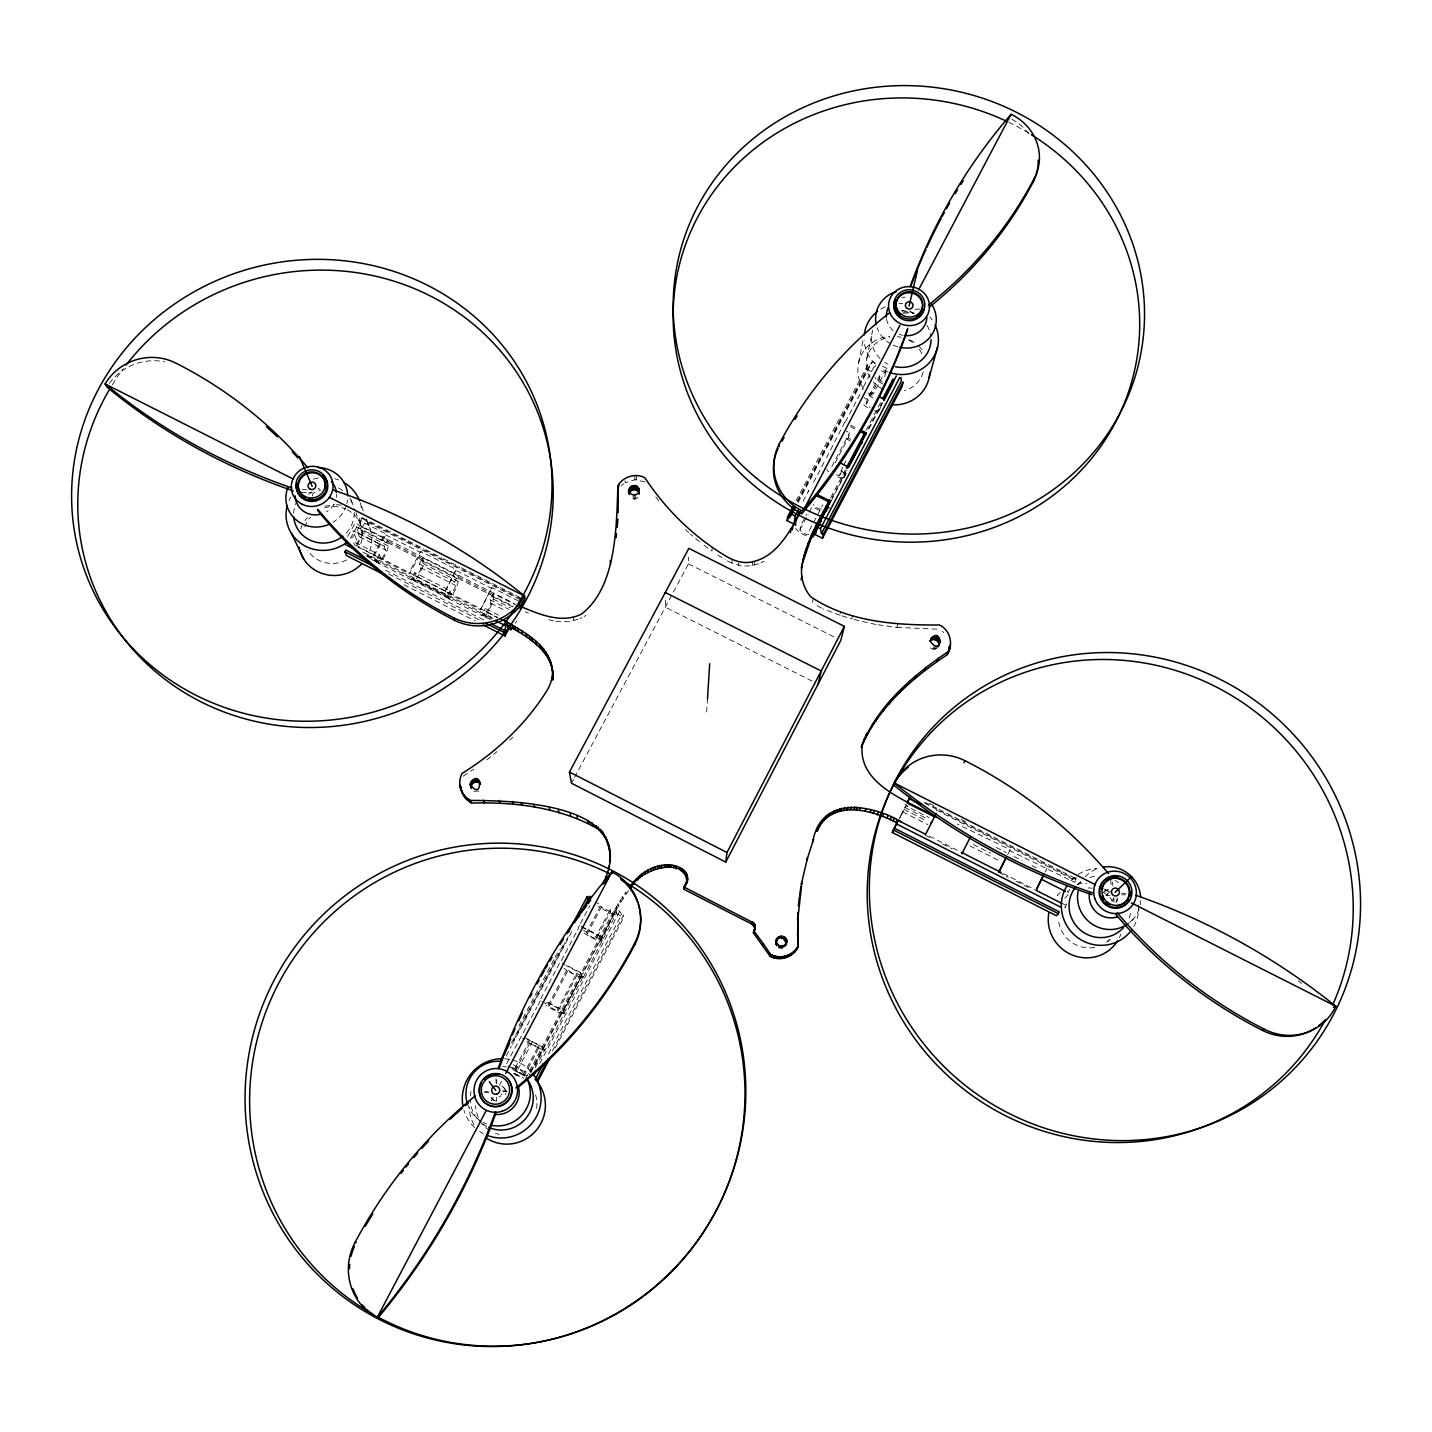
<?xml version="1.0" encoding="UTF-8"?>
<svg xmlns="http://www.w3.org/2000/svg" width="1432" height="1432" viewBox="0 0 1432 1432"><rect width="100%" height="100%" fill="white"/><g stroke="black" fill="none" stroke-linecap="round" stroke-linejoin="round"><path stroke-width="0.75" stroke-dasharray="5 3.75" d="M517.919 606.022L493.288 593.564L489.923 599.74C493.27 602.765 485.967 617.604 485.197 608.385L500.359 616.064M574.59 777.361L688.452 563.85L688.613 557.209M712.205 547.221L711.99 551.069L702.289 544.035M706.674 712.08L707.498 698.905M758.369 563.796L750.207 565.873L741.525 566.105L731.806 563.062L732.11 559.268M738.59 565.497L738.948 561.702M752.265 565.515L752.695 561.72M754.217 565.085L754.646 561.29M808.74 534.172L808.489 534.494A4.905 1.253 27.7 0 1 804.086 533.348A4.905 1.253 27.7 0 1 800.04 530.288L800.56 525.92L806.753 514.142M808.579 491.767L808.812 490.388L802.564 502.256M826.55 457.685L844.701 422.315L844.415 423.8M858.538 362.958L863.138 339.76M812.445 602.496L813.161 598.898M836.288 474.798A4.887 1.343 27.7 0 0 839.564 475.352L842.625 467.154M835.196 462.733L848.693 437.082L849.57 432.822L846.419 431.247M866.843 358.286L872.643 330.166M862.189 390.077L862.512 388.537M843.77 477.84A9.845 2.721 27.7 0 0 844.218 477.286L846.76 470.752M797.427 500.967L866.897 369.313L867.882 364.623L869.636 365.5L872.41 361.634L875.811 363.316L874.952 367.236M866.27 403.699L867.219 399.277L880.394 374.253L879.373 378.764L866.342 404.272A4.851 1.468 27.7 0 0 870.298 407.44M884.743 376.58L886.569 368.615L873.305 393.854L867.899 391.187M879.391 410.286L882.094 403.448M852.684 615.384L851.772 618.91L840.154 615.277L841.014 611.75M878.013 624.8L896.933 627.395L898.079 623.904M930.549 647.926L932.876 649.09L934.219 645.725M932.876 649.09L934.183 649.197L935.526 645.832M934.183 649.197L935.472 648.982L936.814 645.599M901.265 814.915L905.543 806.198M900.692 816.061L905.776 805.804L929.082 817.6M1068.129 892.53L1069.722 889.308M924.481 803.101L1075.271 879.355L1076.148 877.565L1074.072 879.803L935.937 809.921M1062.508 871.855L1076.47 878.908L1074.752 882.38L1009.578 850.501L1007.591 854.492M1066.804 903.914L1064.835 907.906L1066.876 905.794L1062.884 903.771M1045.217 872.034L1047.043 868.365M1008.164 853.687L1010.169 849.713L957.417 824.116M899.708 818.066L900.907 815.721M899.547 818.316L900.102 817.225M548.51 1053.934L621.721 914.35L619.644 911.307L616.118 909.499L582.645 974.154L565.944 965.508M552.412 1050.945L623.529 915.281L621.721 914.35M555.258 1048.027L623.761 917.357L623.529 915.281M524.398 1075.342L523.664 1074.107L538.217 1046.434L538.862 1047.794L524.398 1075.342L516.845 1071.637L514.518 1069.346L529.07 1041.673L522.537 1038.272M577.186 974.888L558.068 1011.243L549.763 1007.179L548.402 1004.96L567.627 968.444C567.752 971.523 577.812 977.143 576.72 973.151L583.379 977.107L581.428 976.087L562.257 1012.585C559.894 1014.966 550.174 1007.322 545.914 1005.389M583.379 977.107L616.583 913.007L610.086 909.66L610.372 911.701L596.195 938.712L591.81 937.065L587.389 934.362L586.744 932.125L601.01 905.006L596.159 902.5M831.831 466.528L849.57 432.822M515.287 1070.599L529.786 1043.069L529.07 1041.673M549.011 1006.535L568.128 970.198M587.156 934.058L601.351 907.065L601.01 905.006M799.915 529.768L808.149 514.124M809.17 512.173L813.287 504.35M532.471 1041.655L517.793 1069.561L520.12 1073.427M558.068 1011.243L557.513 1009.685L576.72 973.151M596.195 938.712L595.819 936.797L610.086 909.66M809.42 530.341L812.517 524.452M813.555 522.483L822.845 504.816M843.609 465.293L846.563 459.672M839.832 474.994L842.947 469.07M525.437 1078.905L612.305 913.509L625.82 891.975L626.035 894.159L612.592 915.585L530.288 1072.317M830.703 497.692L845.256 469.965M866.056 430.37L880.608 402.661M831.974 497.817L846.455 470.233M868.186 428.848L881.647 403.233M530.968 1071.691L543.677 1047.49L525.007 1037.77M527.119 1039.238L543.892 1047.956L582.502 973.545L562.042 962.984M530.556 1072.962L542.997 1049.262L544.966 1050.3L564.226 1013.605L557.513 1009.685M584.005 933.055A10.203 1.038 27.8 0 0 594.262 938.891A10.203 1.038 27.8 0 0 600.706 941.075L614.704 912.685L623.761 917.357M831.258 500.663L846.187 472.22M868.956 428.848L882.756 402.589M535.156 1065.945L542.997 1049.262M562.633 1013.623L581.428 976.087M600.706 941.075L614.704 912.685M844.218 477.286L846.294 473.33M535.407 1067.628L544.751 1049.835L538.217 1046.434M564.047 1013.068L583.236 976.517M539.81 1063.439L619.644 911.307M518.849 1026.01L554.041 959.333M555.079 957.364L559.214 949.523M795.995 500.842L867.882 364.623M511.51 1042.89L564.655 942.184M513.444 1040.688L568.271 936.743M797.767 501.719L869.636 365.5M506.14 1055.957L511.349 1046.112M512.388 1044.143L571.672 931.767M798.018 502.632L872.41 361.634M506.57 1063.725L536.91 1007.161M540.777 998.82L560.18 962.018M580.515 923.461L589.787 905.883M863.532 386.586L875.811 363.316M537.931 1005.21L541.01 999.375M561.38 960.711L576.595 931.856M577.615 929.923L579.495 925.412M813.573 482.298L825.548 459.582M845.399 421.921L861.205 391.938M491.212 1101.047L493.288 1097.109M499.517 1085.277L501.612 1081.321M571.457 783.232L573.534 779.312M518.563 600.993L491.82 587.46L480.561 609.817L444.976 591.792L456.235 569.453L420.722 551.481L409.051 572.549L409.48 573.802L421.133 552.77L420.722 551.481M480.561 609.817L491.82 587.46M414.618 572.621L416.085 576.47A4.923 0.931 -63.1 0 0 418.663 573.283A4.923 0.931 -63.1 0 0 420.614 568.271L419.379 564.029L422.78 557.871L457.989 575.7L458.025 581.249A9.952 1.772 -63.1 0 1 454.034 592.239A9.952 1.772 -63.1 0 1 448.592 598.397L447.858 595.998L412.667 578.152L411.646 580.014L414.618 572.621L449.863 590.467L446.838 597.86L482.119 615.742L485.197 608.385M482.119 615.742L483.139 613.88L492.608 618.678M489.726 619.412L483.765 616.225A9.97 1.629 -63.1 0 0 489.046 609.996A9.97 1.629 -63.1 0 0 493.163 599.041L493.288 593.564M415.853 576.255L451.152 594.226L455.215 587.657L454.606 581.857L457.989 575.7M446.838 597.86L447.858 595.998M444.976 591.792L456.235 569.453M448.95 598.719L413.508 580.604A9.934 1.897 -63.1 0 0 419.075 574.536A9.934 1.897 -63.1 0 0 422.977 563.51L422.78 557.871M405.99 539.774L360.613 516.827L358.77 520.138L385.28 533.563L373.573 554.578L374.074 555.849L409.48 573.802M374.074 555.849L385.763 534.87L385.28 533.563M411.646 580.014L376.526 562.203L376.025 560.932L379.462 554.793L353.131 541.457L354.671 545.234M358.412 547.131L381.109 558.731A4.923 1.002 -63.1 0 0 383.74 555.58A4.923 1.002 -63.1 0 0 385.655 550.568L384.224 546.218L387.642 540.097L361.347 526.779L355.977 512.781M376.526 562.203L377.547 560.36L364.408 553.683M377.547 560.36L378.513 562.865A9.934 2.023 -63.1 0 0 384.206 556.869A9.934 2.023 -63.1 0 0 388.018 545.807L387.642 540.097M347.69 536.409L355.172 523.038L514.41 603.624M350.357 538.414L356.729 527.012L355.172 523.038M356.335 544.267A4.923 1.056 -63.1 0 0 359.486 537.322L357.911 532.901L361.347 526.779M388.018 545.807L361.849 532.543L360.828 529.947L365.59 521.409L521.767 600.42M1067.055 892.154L1067.807 890.901M626.035 894.159L628.594 890.793M1060.289 892.243L1057.317 895.483A37.858 36.767 40.4 0 1 1060.02 892.763M1064.764 898.258L1069.328 893.407M1077.634 884.904L1080.641 881.718M1106.882 894.66L1110.981 890.668M621.166 485.949L623.726 483.694M509.667 740.129L512.763 737.229M1106.954 941.808L1109.961 939.213M1129.776 922.118L1133.142 919.219M937.62 647.622L935.472 648.982M486.773 759.962L496.993 751.639M637.956 497.584L634.501 499.142L630.939 497.888M610.372 911.701L601.351 907.065M463.216 776.144L473.831 769.145M584.095 616.476L585.921 615.42M760.911 562.776L763.954 561.272M478.95 791.055L473.885 791.287M579.817 618.588L581.75 617.729M538.754 1047.848L529.786 1043.069M543.426 1050.193L526.707 1041.852M1075.271 879.355L1076.47 878.908M577.955 619.322L567.645 621.703L555.455 621.255M644.937 481.868L634.931 479.756L625.14 482.745L624.925 478.574M484.875 1092.598L488.921 1092.419M503.097 1091.739L507.143 1091.542M1121.453 893.478L1125.427 893.3M1105.969 895.644L1109.943 895.447M1121.829 894.893L1125.785 894.714M484.213 1091.793L488.276 1091.596M502.489 1090.916L506.57 1090.719M302.259 489.744L306.716 489.547M301.311 492.715L312.409 492.232M914.762 309.276L923.497 308.918M903.055 313.178L913.938 312.713M896.933 627.395L939.571 629.274M875.919 624.495L853.562 619.376M553.629 620.862L546.702 619.179M840.154 615.277L823.06 608.904M525.311 611.876L528.551 613.165M731.806 563.062L727.134 560.825M882.452 366.18L888.359 369.08M881.414 370.87L885.316 372.785M866.897 369.313L875.668 373.627M868.061 392.977L875.901 396.843M864.069 397.72L867.219 399.277M850.608 425.232L856.497 428.15M850.304 426.7L856.193 429.618M524.846 1076.094L512.244 1069.328M840.656 470.913L846.992 474.046M688.452 563.85L836.861 638.35M812.159 681.113L665.361 607.15L665.325 598.791M1103.535 888.807L1107.509 890.829M929.35 803.316L935.311 806.323M961.105 819.373L967.048 822.38M407.959 540.777L423.747 548.76M425.716 549.763L441.486 557.746M443.455 558.731L459.242 566.714M461.211 567.716L520.389 597.645M924.893 802.242L936.85 808.292M938.855 809.313L1060.503 870.835M522.071 599.543L363.119 519.136L360.613 516.827M385.763 534.87L421.133 552.77M456.575 570.706L492.125 588.695M996.207 847.458L1006.159 852.488M1014.107 856.515L1022.072 860.543M1032.007 865.572L1037.985 868.597M388.108 541.385L423.192 559.142M458.347 576.935L493.593 594.781M356.729 527.012L513.211 606.219M360.828 529.947L387.088 543.229M422.171 560.986L457.327 578.797M492.572 596.625L517.167 609.083M422.977 563.51L458.025 581.249M493.163 599.041L510.132 607.633M904.988 807.541L928.204 819.301M357.911 532.901L384.224 546.218M419.379 564.029L454.606 581.857M489.923 599.74L508.879 609.334M903.932 809.384L927.292 821.198M973.348 844.522L990.622 853.275M379.426 544.053L352.899 530.628L357.588 542.334M359.432 536.714L385.602 549.977M420.596 567.698L455.645 585.455M490.782 603.248L505.872 610.891M902.769 811.89L927.936 824.653M969.929 845.918L1000.503 861.402M355.512 545.27L497.459 617.353M929.493 836.181L959.368 851.306M1003.17 873.502L1035.014 889.648M486.092 611.84L497.602 617.783M925.197 835.178L932.912 839.098M942.578 843.985L952.226 848.89M998.659 872.428L1008.361 877.333M1016.111 881.271L1029.697 888.144M363.012 552.161L491.892 617.478M366.896 555.455L491.355 618.552M366.628 556.171L376.025 560.932M411.217 578.779L446.462 596.643M481.814 614.561L491.301 619.376M371.443 559.429L378.925 563.223M385.638 570.222L485.162 620.7M388.663 573.963L482.226 621.416M403.913 584.721L475.227 620.897M581.338 926.361L601.762 936.886M581.499 927.041L601.87 937.548M583.504 930.442L586.744 932.125M595.819 936.797L602.317 940.144M600.473 939.786L602.442 940.806M548.241 1002.686L563.134 1010.419M546.577 1002.275L563.331 1010.956M541.887 1001.577L548.402 1004.96M562.257 1012.585L564.226 1013.605M507.966 1065.927L514.518 1069.346M523.664 1074.107L526.94 1075.826M514.392 1073.141L523.593 1077.956M513.354 1073.463L520.675 1077.294M821.449 608.099L815.757 604.787M904.935 804.337L907.96 805.983M717.754 555.043L725.254 559.661M699.478 541.761L690.331 534.029M685.427 529.715L688.702 532.597M381.109 558.731L379.462 554.793M451.152 594.226L449.863 590.467M942.381 631.333L943.652 632.55M479.165 1120.701L485.287 1127.145M655.802 496.976L661.029 503.903M351.144 500.287L355.243 510.848M363.316 510.991L360.238 502.829A37.984 36.355 -16.1 0 1 361.455 508.396M366.413 519.154L370.262 529.357M412.667 578.152L413.508 580.604M483.139 613.88L483.765 616.225M848.693 437.082L848.782 437.637A4.869 1.414 27.7 0 0 850.626 439.517M612.305 913.509L612.592 915.585M573.283 617.102L573.767 620.611M614.847 908.89L615.116 911.003M616.118 909.499L616.583 913.007M879.373 378.764L879.463 379.355A4.851 1.504 27.7 0 0 882.273 381.932M616.315 906.295L616.583 908.407M617.998 903.467L618.266 905.597M619.949 900.46L620.199 902.608M622.687 896.342L622.92 898.508M1112.574 881.987L1112.879 885.943M1113.81 897.81L1114.114 901.784M1110.695 879.588L1111.16 885.513M633.034 494.935L633.212 499.034M634.34 495.042L634.501 499.142M634.77 475.567L634.931 479.756M635.629 494.828L635.79 498.909M636.506 475.567L636.667 479.756M496.618 1079.835L496.743 1083.899M495.991 1078.976L496.134 1083.039M496.6 1097.342L496.743 1101.423M109.441 383.454A51.928 48.992 -18.6 0 1 164.805 361.884M112.34 384.778A238.5 227.903 -15.9 0 1 123.349 368.633M336.52 494.094A20.728 19.815 -15.9 0 1 336.287 497.548M333.978 504.153A20.728 19.815 -15.9 0 1 326.568 511.761M310.046 493.825A7.751 7.411 -15.9 0 1 311.245 492.232M318.656 489.977A7.751 7.411 -15.9 0 1 320.535 490.639M308.703 494.219A7.769 7.429 -15.9 0 1 309.437 492.393M318.065 488.563A7.769 7.429 -15.9 0 1 319.945 489.225M312.337 495.991A3.884 3.705 -15.9 0 1 315.13 492.286M347.099 509.72A29.589 28.372 -16.4 0 1 358.841 548.044M346.598 559.912A29.589 28.372 -16.4 0 1 307.701 550.282M304.819 527.012A29.589 28.372 -16.4 0 1 310.386 517.167M324.706 507.841A29.589 28.372 -16.4 0 1 345.398 508.915M347.546 499.804A31.021 29.642 -15.9 0 1 346.848 503.652M346.311 505.532A31.021 29.642 -15.9 0 1 332.868 522.358M361.849 532.543A9.917 2.13 -63.1 0 1 356.837 545.735M516.576 621.023A9.97 1.539 -63.1 0 1 515.377 623.314M366.395 521.015A36.749 35.245 -16.4 0 1 367.29 556.332M300.666 528.873A36.749 35.245 -16.4 0 1 302.17 525.419M305.052 520.586A36.749 35.245 -16.4 0 1 307.415 517.596M324.885 506.409A36.749 35.245 -16.4 0 1 334.318 504.798M336.216 504.762A36.749 35.245 -16.4 0 1 343.805 505.585M354.205 512.513A30.394 29.088 -16.1 0 1 345.828 533.545M293.65 513.229A30.394 29.088 -16.1 0 1 296.496 502.113M338.471 487.972A30.394 29.088 -16.1 0 1 344.844 492.322M349.784 498.139A30.394 29.088 -16.1 0 1 352.988 505.031M361.437 517.919A37.984 36.355 -16.1 0 1 351.305 538.486M289.031 500.502A37.984 36.355 -16.1 0 1 290.768 497.047M313.357 479.147A37.984 36.355 -16.1 0 1 323.113 477.483M334.802 478.753A37.984 36.355 -16.1 0 1 338.543 479.953M503.617 1087.497A8.127 8.019 -55.5 0 1 505.979 1095.212M494.344 1100.689A8.127 8.019 -55.5 0 1 490.424 1095.963M501.612 1085.886A8.144 8.019 -55.4 0 1 505.675 1094.818M495.991 1101.011A8.144 8.019 -55.4 0 1 490.102 1095.552M501.755 1093.941A4.081 4.01 -55.4 0 1 501.379 1094.943M500.77 1095.82A4.081 4.01 -55.4 0 1 498.998 1096.948M535.568 1094.889A30.985 30.537 -57.3 0 1 536.159 1110.838M499.32 1134.484A30.985 30.537 -57.3 0 1 495.472 1133.374M490.084 1130.779A30.985 30.537 -57.3 0 1 482.548 1124.227M478.324 1117.443A30.985 30.537 -57.3 0 1 475.603 1105.737M515.09 1074.68A30.985 30.537 -57.3 0 1 520.657 1076.9M513.247 1064.764A32.524 32.059 -55.5 0 1 525.419 1076.005M486.791 1124.031A32.524 32.059 -55.5 0 1 482.942 1122.33M481.116 1121.292A32.524 32.059 -55.5 0 1 467.297 1103.356M581.714 977.268A10.221 0.895 27.8 0 1 574.178 974.369A10.221 0.895 27.8 0 1 564.011 968.372M614.901 914.081A10.167 1.128 27.8 0 1 608.403 911.969A10.167 1.128 27.8 0 1 598.182 906.116M474.01 1124.764A38.485 37.912 -57.6 0 1 469.302 1107.545M512.012 1067.753A38.485 37.912 -57.6 0 1 531.809 1076.148M486.844 1126.483A31.844 31.379 -56.3 0 1 483.336 1124.335M477.321 1118.75A31.844 31.379 -56.3 0 1 470.197 1099.74M470.322 1095.605A31.844 31.379 -56.3 0 1 471.003 1091.506M502.686 1066.607A31.844 31.379 -56.3 0 1 506.803 1066.947M512.763 1068.469A31.844 31.379 -56.3 0 1 523.199 1074.823M512.567 1060.11A39.81 39.237 -56.3 0 1 531.415 1071.906M483.121 1133.553A39.81 39.237 -56.3 0 1 479.595 1131.459M474.744 1127.628A39.81 39.237 -56.3 0 1 463.968 1110.319M504.494 1058.785A39.81 39.237 -56.3 0 1 510.598 1059.608M1298.215 980.884A685.677 658.523 78.9 0 1 1301.813 983.426M1104.645 891.438A8.001 7.751 39.2 0 1 1108.511 890.203M1116.996 897.685A8.001 7.751 39.2 0 1 1116.244 901.659M1103.875 892.011A8.019 7.769 39.2 0 1 1109.281 889.451M1117.676 898.992A8.019 7.769 39.2 0 1 1115.904 902.608M1113.774 898.15A4.01 3.884 39.2 0 1 1111.196 901.05M1106.309 895.501A4.01 3.884 39.2 0 1 1107.652 893.998M1109.979 939.446A30.484 29.607 40.3 0 1 1107.026 942.005M1094.621 947.411A30.484 29.607 40.3 0 1 1058.391 919.237M1088.123 887.93A30.484 29.607 40.3 0 1 1092.061 888.252M1103.195 892.208A30.484 29.607 40.3 0 1 1113.273 901.677M1139.174 908.711A31.987 31.021 39.2 0 1 1127.002 924.535M1085.152 876.921A31.987 31.021 39.2 0 1 1098.63 868.186M1140.678 900.692A31.987 31.021 39.2 0 1 1140.194 904.755M1077.043 884.153A37.858 36.767 40.4 0 1 1086.727 883.437M1105.218 889.469A37.858 36.767 40.4 0 1 1108.457 891.778M1120.88 934.058A37.858 36.767 40.4 0 1 1119.377 937.62M1077.902 884.636A31.325 30.394 39.7 0 1 1080.927 882.04M1089.752 877.494A31.325 30.394 39.7 0 1 1095.641 876.241M1115.152 880.447A31.325 30.394 39.7 0 1 1118.553 882.756M1130.439 913.33A31.325 30.394 39.7 0 1 1127.933 920.901M1070.688 880.895A39.165 38.002 39.7 0 1 1075.002 876.778M1078.207 874.451A39.165 38.002 39.7 0 1 1097.055 868.436M1138.565 904.97A39.165 38.002 39.7 0 1 1131.889 929.583M1011.887 119.286A50.389 47.184 11.3 0 1 1029.554 134.787M1008.808 122.311A233.685 221.745 10.4 0 1 1029.501 133.57M902.572 335.285A20.317 19.278 10.4 0 1 899.171 334.265M893.156 330.649A20.317 19.278 10.4 0 1 886.336 317.242M901.838 297.57A20.317 19.278 10.4 0 1 905.328 297.122M903.538 312.212A7.59 7.214 10.4 0 1 910.967 313.787M902.142 311.317A7.607 7.214 10.4 0 1 903.932 310.511M909.732 310.995A7.607 7.214 10.4 0 1 912.685 313.519M923.21 371.998A29.016 27.638 10.6 0 1 904.469 390.721M882.309 388.877A29.016 27.638 10.6 0 1 873.359 382.093M870.065 377.618A29.016 27.638 10.6 0 1 889.702 337.057M897.238 336.753A29.016 27.638 10.6 0 1 900.979 337.29M908.121 339.76A29.016 27.638 10.6 0 1 914.386 343.877M919.362 349.408A29.016 27.638 10.6 0 1 922.691 355.942M898.007 346.902A30.394 28.837 10.4 0 1 892.422 344.79M890.686 343.859A30.394 28.837 10.4 0 1 877.172 327.803M819.48 510.347A9.881 2.613 27.7 0 1 812.857 506.767M821.342 509.183A4.887 1.289 27.7 0 1 816.867 507.68A4.887 1.289 27.7 0 1 813.394 504.887M878.908 410.912A9.791 2.954 27.7 0 1 874.415 410.698M867.72 407.708A9.791 2.954 27.7 0 1 862.726 403.699M883.025 384.08A9.773 3.043 27.7 0 1 875.113 377.654M850.214 441.002A9.827 2.846 27.7 0 1 845.184 437.029M842.75 478.073A9.845 2.721 27.7 0 1 834.874 475.675M828.824 471.79A9.845 2.721 27.7 0 1 826.783 469.41M806.162 535.693A9.899 2.524 27.7 0 1 795.691 528.48M872.858 398.114A36.051 34.332 10.6 0 1 867.219 393.245M863.747 388.913A36.051 34.332 10.6 0 1 889.72 336.234M909.785 339.939A36.051 34.332 10.6 0 1 916.14 343.895M918.932 346.311A36.051 34.332 10.6 0 1 923.729 351.914M887.965 364.193A29.786 28.318 10.5 0 1 884.6 362.26M880.107 358.627A29.786 28.318 10.5 0 1 872.088 332.851M901.319 310.672A29.786 28.318 10.5 0 1 914.457 313.859M927.005 325.332A29.786 28.318 10.5 0 1 930.728 335.876M888.216 372.051A37.232 35.388 10.5 0 1 881.253 368.615M875.167 363.889A37.232 35.388 10.5 0 1 864.123 340.53M880.734 309.151A37.232 35.388 10.5 0 1 885.817 306.538M898.938 303.638A37.232 35.388 10.5 0 1 902.804 303.673M929.851 316.937A37.232 35.388 10.5 0 1 932.16 319.945"/><path stroke-width="1.5" d="M668.726 867.255L668.726 864.928C653.278 864.391 639.12 873.645 630.456 885.978L630.653 888.198C637.509 870.298 686.644 853.848 686.913 883.132C690.868 871.873 678.625 864.713 668.726 864.928M670.606 867.416L670.623 865.089M602.908 884.188C641.751 803.996 518.133 800.595 470.466 800.434C460.818 795.709 456.79 782.695 462.16 773.37C495.812 752.48 525.437 724.664 546.666 691.101C551.052 683.655 554.112 674.866 551.768 666.22C546.72 643.38 523.539 631.709 504.941 621.005M609.602 860.023L609.907 862.368L609.62 850.769M687.002 880.877L683.977 887.035L753.608 922.924L755.308 926.916L753.393 932.876L770.165 956.361C779.76 961.516 792.898 957.417 797.713 947.608L797.928 912.327M797.713 947.608L798.089 916.856L801.92 882.273L801.24 884.511L807.541 857.84L806.825 860.185L813.555 839.367L812.821 841.801C820.357 795.154 871.963 804.193 901.623 822.058M673.702 868.078L673.72 865.769M676.047 868.83L676.083 866.521M800.381 512.549C789.193 532.167 776.699 556.475 752.695 561.72C743.978 564.011 735.081 561.219 727.438 557.012C694.216 537.447 666.005 509.846 644.83 477.697C635.54 472.846 622.884 476.534 617.926 485.842C616.315 526.35 616.852 587.084 581.303 614.185C560.897 624.155 538.217 613.809 519.01 605.79M618.194 512.692L617.926 485.842M483.157 624.925L504.941 635.969L504.118 632.532L507.017 622.204L501.272 619.286M552.305 676.853L552.895 680.093C555.437 652.079 526.869 636.059 505.765 624.513M680.54 870.549L680.612 868.257M681.865 871.157L681.936 868.848M682.617 871.587L682.688 869.296M683.35 872.088L683.422 869.797M684.031 872.643L684.102 870.352M753.393 932.876L754.825 928.061L752.462 924.428L683.887 889.254L683.977 887.035M684.657 873.269L684.747 870.978M685.248 873.95L685.337 871.658M685.749 874.666L685.838 872.374M686.197 875.435L686.286 873.162M683.887 889.254L686.322 882.524M686.572 876.205L686.662 873.932M686.68 881.7L686.232 884.743M686.859 877.046L686.948 874.773M687.127 877.905L687.217 875.632M687.109 882.273L687.199 880.036M687.342 879.642L687.342 876.491M687.288 881.396L687.467 878.264M707.498 698.905L709.699 663.75M949.237 649.842L948.557 651.381C912.9 675.421 876.742 706.03 861.276 747.343C877.798 707.873 912.22 677.998 947.143 654.746C953.712 644.83 950.454 630.08 939.446 624.961C896.002 625.354 847.869 621.882 810.924 596.911C803.119 588.248 800.094 575.753 802.099 564.351L801.437 568.128C805.321 543.408 817.905 521.32 829.665 499.661M938.354 646.566C941.021 641.697 933.646 636.846 930.102 641.035C943.455 659.651 941.415 621.685 930.173 641.142L931.427 637.616M950.222 646.584L948.807 649.967L949.183 646.566M776.985 938.766L776.126 944.601C772.582 932.697 792.165 934.881 785.577 945.406L786.723 940.878M617.174 527.352L617.926 519.046M629.257 489.207C627.628 496.081 639.495 497.029 639.102 490.012C637.831 481.385 625.122 486.862 629.328 494.577M470.197 784.36C481.975 764.509 483.3 803.101 470.197 784.36L471.414 788.352L470.412 785.649M471.2 787.081C470.86 782.158 478.091 779.903 480.579 784.145L479.63 781.425M799.36 897.148L798.412 905.74L799.074 903.61M725.773 862.082L726.973 852.488L844.361 626.357L688.846 548.367L569.435 772.045L571.457 783.232L725.773 862.082L840.817 640.337L844.361 626.357M779.008 446.712L779.384 443.705A443.347 424.552 28 0 1 889.594 312.767M616.458 533.51L615.939 537.591L615.67 533.671M795.906 525.025L787.063 520.622L787.654 516.63L792.863 506.767M799.683 895.054L800.936 886.605M790.464 532.704L791.091 528.766M792.308 529.858L792.934 525.92M798.394 510.168L795.261 516.093L794.205 522.752L800.416 510.991M795.297 524.774L795.941 520.8M778.041 448.628A51.552 49.529 8.8 0 0 801.687 513.676L899.905 325.35M803.298 559.071L802.636 562.865L810.727 539.058L829.898 501.773M803.907 558.086L804.587 554.274M804.802 555.079L805.482 551.248M806.037 551.266L806.717 547.418M801.115 579.87L801.777 576.165M807.738 546.505L808.436 542.621M809.456 542.173L810.154 538.289M810.727 539.058L811.443 535.156M811.998 536.248L812.714 532.328M813.233 533.706L813.949 529.786M811.729 537.161A9.899 2.524 27.7 0 0 813.143 536.463L813.627 533.868L822.487 538.289L901.999 386.604L903.144 382.004L823.257 534.387L822.487 538.289M815.417 529.357L816.15 525.401M816.705 494.308L830.524 501.2L817.01 526.94L815.775 533.527L812.606 531.934M826.497 511.027L827.016 508.36L815.685 529.947M830.524 501.2L830.256 502.56L816.473 495.687M862.261 744.425C857.392 785.327 908.926 801.258 936.546 817.26M752.086 924.195L752.516 922.154M752.462 924.428L752.91 922.387M752.838 924.678L753.286 922.638M753.16 924.947L753.608 922.924M753.5 925.269L753.948 923.246M753.787 925.609L754.234 923.586M754.038 925.985L754.485 923.962M754.27 926.343L754.718 924.32M754.449 926.773L754.897 924.75M754.61 927.184L755.058 925.162M754.736 927.614L755.165 925.591M754.825 928.061L755.255 926.057M754.324 931.051L755.308 926.468M861.849 443.687L862.476 440.823L848.728 467.011M754.664 930.245L755.273 927.363M860.435 430.083L866.324 433.019L866.002 434.487L860.113 431.569M608.564 869.081L609.423 865.411M883.741 400.709L896.342 375.864M818.12 684.102L821.198 670.964L665.289 592.508M909.034 306.108L917.554 270.2M762.916 945.764L763.399 943.831L753.823 930.889M929.064 377.815L937.692 346.634M770.165 956.361L770.685 954.482L763.399 943.831M771.776 957.077L772.313 955.216L770.685 954.482M775.893 943.294L776.448 941.361M776.001 941.97L777.755 937.674M777.2 939.625L778.775 936.797M776.717 945.818L776.681 942.668M773.477 957.686L774.014 955.824L772.313 955.216M778.202 938.766L779.993 936.242M779.42 938.193L781.299 935.991M775.195 958.133L775.75 956.272C784.557 958.312 794.312 953.784 798.376 945.693M778.686 947.59L779.259 945.675L777.272 943.885M780.726 937.96L782.069 938.067L782.642 936.116M779.939 948.038L780.512 946.122L784.396 945.424L786.615 942.202M776.985 958.438L777.54 956.576M786.114 942.811L783.322 938.533L783.913 936.564M781.281 948.145L781.854 946.248M817.744 828.913L816.992 831.419C830.345 798.984 871.855 809.456 895.806 822.308L896.969 819.766M784.432 939.285L785.022 937.333M817.779 829.898L818.531 827.392M778.757 958.599L779.33 956.737M819.444 826.819L820.214 824.295M782.588 947.912L783.179 945.997M785.291 940.305L785.899 938.354M822.111 822.774L822.881 820.232M780.547 958.581L781.12 956.719M785.864 941.504L786.472 939.553M823.561 820.822L824.349 818.281M784.808 946.498L785.416 944.565M825.638 818.531L826.443 815.972M782.32 958.42L782.91 956.558M827.07 817.332L827.875 814.772M828.698 816.133L829.522 813.573M784.074 958.097L784.664 956.236M929.225 307.2A419.057 389.343 1 0 0 1033.134 182.043L1034.369 178.195A50.568 47.328 11.3 0 0 1011.099 114.274A623.045 581.678 29.8 0 0 910.161 286.686M830.542 815.059L831.365 812.481M797.427 918.914L798.089 916.856M785.81 957.65L786.401 955.771M832.887 813.77L833.728 811.192M787.475 957.024L788.083 955.144M834.82 812.893L835.679 810.297M836.7 812.123L837.559 809.528M789.086 956.272L789.712 954.392M797.32 934.845L797.982 932.858M790.625 955.359L791.252 953.497M839.062 811.317L839.922 808.722M861.992 745.052L862.977 742.134M863.693 740.595L864.695 737.659M865.161 737.552L866.163 734.598M792.093 954.338L792.719 952.459M865.984 735.976L866.969 733.005M840.924 810.78L841.801 808.185M793.435 953.211L794.08 951.313M794.706 951.94L795.351 950.043M871.873 726.686L872.911 723.679M843.645 810.172L844.54 807.576M795.816 950.562L796.478 948.664M947.841 653.207L948.396 651.596M796.836 949.094L797.499 947.196M875.919 720.976L876.975 717.933M847.082 809.689L847.995 807.093M883.132 711.382L884.224 708.303M850.393 809.456L851.324 806.842M888.968 704.419L890.077 701.304M853.937 809.456L854.868 806.86M856.336 809.671L857.303 807.057M899.296 693.106L900.46 689.938M859.415 810.118L860.399 807.523M908.264 684.442L909.463 681.238M629.453 493.324C630.384 488.67 637.688 488.366 639.03 492.912M914.529 678.84L915.764 675.6M864.964 811.353L865.966 808.758M931.086 640.211L932.411 636.793M932.25 639.674L933.592 636.255M933.539 639.442L934.881 636.023M934.845 639.567L936.188 636.13M936.081 639.997L937.423 636.578M924.374 670.623L925.681 667.348M937.172 640.731L938.515 637.294M869.994 812.678L871.014 810.1M938.032 641.697L939.392 638.278M938.604 642.843L939.965 639.442M938.855 644.096L940.215 640.695M938.766 645.367L940.126 641.983M873.162 813.609L874.218 811.031M936.886 661.602L938.228 658.273M877.19 814.88L878.264 812.32M949.076 648.266L950.49 644.883M947.143 654.746L949.81 648.231M1091.972 894.714A609.638 571.619 21.9 0 1 893.496 784.897L894.284 783A53.199 51.982 27.5 0 1 965.025 760.732A462.966 457.166 79.4 0 1 1108.422 873.466M882.237 816.652L883.329 814.074M886.82 818.406L887.93 815.846M890.131 819.731L891.259 817.189M893.103 821.055L894.248 818.513M894.302 828.179L1059.268 911.844L1058.391 913.652L1056.404 915.71L892.261 832.457L898.115 820.411L925.627 834.355L936.206 813.376M898.115 820.411L895.949 825.351L896.772 823.812M1036.499 889.111L1043.427 875.131M1043.409 875.686L1036.141 890.364L1061.918 903.431M1005.604 858.466L998.659 872.428L1006.177 857.678M970.377 837.058L961.874 853.776L962.376 852.989M892.261 832.457L896.772 823.561M907.584 802.26L910.269 796.944M931.051 823.275L932.089 821.252M543.355 1063.761L535.103 1079.477L537.627 1081.679L550.085 1057.926M823.257 534.387L821.467 533.492L901.372 381.127L900.961 377.439M536.946 1080.444L548.277 1058.821M846.294 467.995L865.018 432.357M882.703 398.687L893.085 378.889M847.493 468.264L866.109 432.786M883.705 399.295L893.031 381.556M866.324 433.019L848.478 467.011L840.602 463.109M884.117 399.6L892.208 384.206M813.143 536.463L821.359 520.818M533.599 1075.289L535.675 1071.333M821.467 533.492L820.447 528.659L899.726 377.565M501.254 1059.34L509.541 1043.659M568.522 931.874L587.156 896.575L588.964 897.506L590.378 896.271L582.072 912.041M787.063 520.622L794.33 506.856M578.618 917.124L588.964 897.506M787.654 516.63L789.444 517.525L794.635 507.644M789.444 517.525L794.921 508.503M486.021 1110.892L377.064 1317.708L378.137 1317.708A652.813 616.941 -39.2 0 0 496.098 1112.485M505.765 1073.427L611.929 871.909A53.593 53.091 -22.9 0 1 634.591 943.437L634.716 944.78A448.144 431.927 -27.8 0 1 517.937 1087.461M918.61 289.837L1011.099 114.274M963.987 762.683L965.025 760.732M510.06 624.925L508.36 628.039L507.017 622.204M504.941 635.969L509.649 627.323L510.186 629.615A9.97 1.539 -63.1 0 0 512.978 627.305M519.995 608.314L523.754 601.422M386.085 575.682L346.472 555.58L344.861 551.75L345.828 550.031L369.707 562.149M618.177 489.977L618.803 484.446M1115.081 892.333L1131.602 876.527M1115.689 914.207A444.761 418.735 33.4 0 0 1262.505 1030.413L1264.635 1029.375A54.595 52.322 45.1 0 0 1335.788 1006.266A688.273 660.975 78.9 0 0 1135.558 895.215M1333.407 1007.376L1335.788 1006.266L1131.352 902.876M461.211 790.303L464.863 797.517L471.486 803.066C514.07 801.813 559.089 807.111 596.732 828.233C604.913 833.728 608.743 843.717 609.925 853.15M475.388 1095.784A482.459 466.922 87 0 0 355.1 1242.296L356.246 1242.582M774.014 955.824L775.75 956.272M782.069 938.067L783.322 938.533M779.259 945.675L780.512 946.122M878.693 396.521L884.099 399.188M826.013 506.391L829.182 507.966M791.824 514.392L795.261 516.093M817.01 526.94L820.447 528.659M293.578 479.237L105.127 383.937A52.107 49.153 -18.6 0 1 175.581 362.976A454.785 430.226 -32.7 0 1 307.737 467.709M329.342 497.316L524.542 596.034L525.043 598.54A52.143 50.371 -10.9 0 1 454.409 620.217A427.094 404.45 0.6 0 1 317.618 510.401M1095.552 884.779L894.284 783A611.732 573.409 21.9 0 0 1093.475 893.21M920.955 804.569L909.195 798.626L907.154 803.03L934.398 816.813M1041.601 879.355L1065.372 891.402M961.355 852.326L1001.165 872.5M345.166 544.428L355.046 549.441M495.311 620.539L505.192 625.551M896.378 823.865L1060.217 906.921M491.122 623.726L505.066 630.796M344.861 551.75L376.705 567.913M486.2 623.439L504.118 632.532M893.389 829.969L1058.391 913.652M569.435 772.045L726.973 852.488M489.261 1081.751L495.776 1090.379M291.484 533.492L303.781 559.107M299.342 456.378L312.176 486.379M459.905 785.255L462.267 793.006M463.825 794.85L464.863 797.517M460.191 786.973L461.247 789.676M462.822 793.418L463.861 796.085M460.621 788.656L461.677 791.359M461.945 791.896L463.001 794.563M464.935 796.174L465.973 798.841M466.188 797.427L467.226 800.094M467.53 798.555L468.568 801.204M468.998 799.557L470 802.206M470.466 800.434L471.486 803.066M470.322 783.053L471.325 785.774M470.788 781.818L471.79 784.557M471.575 780.744L472.578 783.483M472.596 779.903L473.598 782.642M473.813 779.348L474.798 782.087M475.138 779.115L476.104 781.854M483.264 800.166L484.213 802.797M476.462 779.223L477.429 781.962M478.789 780.422L479.756 783.161M477.697 779.67L478.664 782.409M499.249 800.399L500.108 803.048M317.743 509.237A428.544 405.721 0.7 0 0 453.658 617.783L454.409 620.217M512.495 801.472L513.283 804.104M521.141 802.493L521.892 805.124M533.885 804.444L534.566 807.075M549.351 807.827L549.96 810.423M509.452 623.368L510.24 626.858M511.994 624.782L512.781 628.272M514.768 626.375L515.538 629.847M517.722 628.218L518.473 631.691M558.426 810.19L558.981 812.785M521.767 630.814L522.501 634.269M518.993 602.997L519.816 606.989M526.063 633.803L526.779 637.24M529.393 636.238L530.091 639.674M531.952 638.225L532.632 641.643M570.222 813.949L570.724 816.526M535.908 641.429L536.57 644.847M587.156 896.575L587.567 898.741M540.079 645.116L540.723 648.499M542.191 647.282L542.817 650.665M543.73 649.072L544.357 652.455M545.735 651.882L546.362 655.23M547.436 654.639L548.044 657.986M548.993 657.664L549.584 660.993M577.042 816.312L577.508 818.871M551.338 664.287L553.003 674.15M550.64 661.96L551.248 665.271M552.573 672.968L553.164 676.226M550.031 660.17L550.622 663.481M552.519 674.955L553.11 678.195M587.585 820.554L587.997 823.096M589.214 821.395L589.626 823.919M592.275 823.024L592.651 825.566M596.374 825.709L596.732 828.233M604.143 880.823L604.465 883.079M598.343 827.177L598.701 829.683M605.45 876.814L605.772 879.069M600.599 829.235L600.939 831.741M601.888 830.703L602.228 833.191M603.105 832.35L603.445 834.838M604.197 834.176L604.519 836.664M606.398 838.508L606.703 840.942M605.503 836.557L605.826 839.009M607.168 840.369L607.472 842.822M609.119 847.314L609.423 849.713M609.835 854.063L610.139 856.443M608.51 844.594L608.815 847.01M612.126 873.502L611.929 871.909A669.854 646.101 63.9 0 0 498.085 1068.666M607.973 842.732L608.278 845.149M609.817 857.607L610.104 859.97M633.821 881.969L634 884.206M610.247 560.485L610.533 564.28M460.835 786.222L460.961 787.958M637.67 877.727L637.831 879.982M639.943 875.578L640.086 877.852M618.159 497.888L618.409 501.97M641.822 874.021L641.948 876.295M644.74 871.963L644.865 874.254M630.438 486.987L630.635 491.122M629.704 488.026L629.883 492.143M647.604 870.226L647.712 872.518M631.44 486.182L631.619 490.317M632.622 485.663L632.801 489.798M633.911 485.43L634.072 489.583M636.435 485.967L636.578 490.102M650.755 868.651L650.844 870.942M635.199 485.538L635.361 489.69M637.491 486.683L637.652 490.818M638.887 488.777L639.245 494.147M638.332 487.65L638.475 491.785M653.368 867.577L653.457 869.868M655.23 866.933L655.301 869.242M657.646 866.235L657.7 868.544M659.651 865.769L659.705 868.096M661.799 865.375L661.817 867.685M664.52 865.071L664.538 867.38M666.668 864.892L666.686 867.219M291.895 487.936A593.492 548.939 -3 0 1 105.127 383.937L107.06 387.159A591.523 547.293 -3 0 0 293.202 490.818M266.388 426.7A453.156 428.795 -32.8 0 1 277.271 436.724M292.164 451.689A453.156 428.795 -32.8 0 1 297.892 457.9M125.962 365.178A238.5 227.903 -15.9 0 1 530.323 395.966A238.5 227.903 -15.9 0 1 306.502 727.51A238.5 227.903 -15.9 0 1 108.975 390.345M453.658 617.783A52.322 50.55 -10.9 0 0 524.542 596.034A661.512 634.501 -46.8 0 0 332.958 489.923M323.005 475.281A15.716 15 -15.8 0 1 325.189 494.47A15.716 15 -15.8 0 1 305.839 500.305A15.716 15 -15.8 0 1 296.961 483.139M321.627 513.963A20.728 19.815 -15.9 0 1 295.189 495.866M331.383 481.546A20.728 19.815 -15.9 0 1 336.395 492.375M305.374 497.405A13.622 13.013 -15.8 0 1 299.503 480.83A13.622 13.013 -15.8 0 1 316.293 473.348A13.622 13.013 -15.8 0 1 325.118 488.616M312.212 498.855A13.622 13.013 -15.8 0 1 308.668 498.569M329.27 524.237A31.021 29.642 -15.9 0 1 295.404 519.261A31.021 29.642 -15.9 0 1 288.029 487.113M318.19 467.566A31.021 29.642 -15.9 0 1 347.725 495.92M361.652 563.922A36.749 35.245 -16.4 0 1 324.563 574.214A36.749 35.245 -16.4 0 1 299.055 547.131M342.892 536.195A30.394 29.088 -16.1 0 1 311.997 540.974A30.394 29.088 -16.1 0 1 293.721 517.042M346.866 542.406A37.984 36.355 -16.1 0 1 303.119 544.876A37.984 36.355 -16.1 0 1 287.152 505.979M343.805 482.441A37.984 36.355 -16.1 0 1 359.629 501.039M355.1 1242.296A56.17 54.667 -64.3 0 0 377.064 1317.708A655.194 619.054 -39.2 0 0 495.472 1111.733M378.137 1317.708A55.973 54.47 -64.3 0 1 366.538 1309.385M365.088 1307.953A55.973 54.47 -64.3 0 1 362.332 1304.91M357.553 1298.233A55.973 54.47 -64.3 0 1 353.06 1288.943M349.551 1268.645A55.973 54.47 -64.3 0 1 349.766 1264.474M351.091 1256.222A55.973 54.47 -64.3 0 1 354.438 1246.323M365.285 1226.329A480.651 465.203 87 0 1 372.732 1213.96M400.888 1173.524A480.651 465.203 87 0 1 403.412 1170.302M405.972 1167.098A480.651 465.203 87 0 1 408.55 1163.912M413.776 1157.629A480.651 465.203 87 0 1 417.768 1152.993M421.814 1148.392A480.651 465.203 87 0 1 428.687 1140.874M450.185 1119.251A480.651 465.203 87 0 1 462.178 1108.332M465.239 1105.683A480.651 465.203 87 0 1 468.3 1103.052M621.631 880.107A250.206 246.501 -55.6 0 1 713.297 1216.072A250.206 246.501 -55.6 0 1 379.194 1317.726M373.448 1314.576A250.206 246.501 -55.6 0 1 279.831 981.081A250.206 246.501 -55.6 0 1 610.444 874.129M634.591 943.437A449.72 433.377 -27.8 0 1 515.824 1087.908M499.446 1067.502A667.384 643.774 63.9 0 1 503.312 1057.228M504.118 1055.169A667.384 643.774 63.9 0 1 510.705 1038.934M512.405 1034.906A667.384 643.774 63.9 0 1 515.037 1028.892M518.617 1020.909A667.384 643.774 63.9 0 1 522.304 1012.997M529.965 997.352A667.384 643.774 63.9 0 1 531.952 993.468M537.018 983.856A667.384 643.774 63.9 0 1 539.094 980.025M541.189 976.23A667.384 643.774 63.9 0 1 544.375 970.538M545.449 968.659A667.384 643.774 63.9 0 1 547.615 964.899M549.798 961.176A667.384 643.774 63.9 0 1 552.018 957.453M559.966 944.547A667.384 643.774 63.9 0 1 563.456 939.088M567 933.664A667.384 643.774 63.9 0 1 569.399 930.084M574.25 922.942A667.384 643.774 63.9 0 1 579.208 915.889M584.238 908.908A667.384 643.774 63.9 0 1 586.798 905.436M588.087 903.717A667.384 643.774 63.9 0 1 590.664 900.28M603.928 883.401A667.384 643.774 63.9 0 1 608.009 878.425M638.278 904.344A53.414 52.912 -23.1 0 1 634.716 944.78M620.468 878.818A53.414 52.912 -23.1 0 1 637.652 902.482M506.91 1078.242A16.486 16.253 -55 0 1 508.628 1100.331A16.486 16.253 -55 0 1 486.862 1104.269A16.486 16.253 -55 0 1 481.385 1082.861M483.855 1079.352A16.486 16.253 -55 0 1 499.464 1074.358M518.223 1086.262A21.748 21.426 -55.4 0 1 494.613 1114.347M527.423 1079.71A32.524 32.059 -55.5 0 1 490.818 1125.194M467.297 1103.356A32.524 32.059 -55.5 0 1 501.254 1061.291M537.322 1081.804A38.485 37.912 -57.6 0 1 486.003 1137.849M528.426 1081.124A31.844 31.379 -56.3 0 1 488.706 1127.378M532.74 1073.499A39.81 39.237 -56.3 0 1 486.862 1135.272M462.983 1106.309A39.81 39.237 -56.3 0 1 500.377 1058.767M1264.635 1029.375A446.337 420.095 33.4 0 1 1117.282 912.775M1315.739 1027.872A54.398 52.143 45.1 0 1 1262.505 1030.413M1324.689 1020.3A54.398 52.143 45.1 0 1 1318.908 1025.598M1325.388 1019.727A246 238.5 39.3 0 1 907.906 1028.659A246 238.5 39.3 0 1 1089.108 659.866A246 238.5 39.3 0 1 1332.78 1004.673M893.496 784.897A53.002 51.803 27.6 0 1 908.336 767.266M1129.544 899.636A16.217 15.716 39 0 1 1109.46 907.082A16.217 15.716 39 0 1 1099.651 887.625A16.217 15.716 39 0 1 1118.016 876.814M1131.047 891.599A16.217 15.716 39 0 1 1130.832 895.734M1117.39 916.892A21.39 20.728 39.2 0 1 1089.591 892.369M1101.745 889.075A14.069 13.622 39 0 1 1116.763 878.353A14.069 13.622 39 0 1 1129.293 892.601A14.069 13.622 39 0 1 1116.477 905.83M1109.406 904.308A14.069 13.622 39 0 1 1106.363 902.232M1103.929 899.475A14.069 13.622 39 0 1 1102.3 896.217M1127.002 924.535A31.987 31.021 39.2 0 1 1091.846 923.891A31.987 31.021 39.2 0 1 1078.063 891.348M1102.604 867.201A31.987 31.021 39.2 0 1 1140.606 896.575M1117.497 940.985A37.858 36.767 40.4 0 1 1072.103 954.929A37.858 36.767 40.4 0 1 1048.886 912.578M1123.529 927.524A31.325 30.394 39.7 0 1 1080.623 930.245A31.325 30.394 39.7 0 1 1075.271 887.589M1131.889 929.583A39.165 38.002 39.7 0 1 1078.851 938.443A39.165 38.002 39.7 0 1 1067.109 885.656M1034.369 178.195A420.453 390.524 1 0 1 928.473 305.052M910.859 286.078A620.879 579.817 29.9 0 1 925.806 249.615M926.701 247.629A620.879 579.817 29.9 0 1 941.236 218.308M942.256 216.393A620.879 579.817 29.9 0 1 944.332 212.562M946.445 208.75A620.879 579.817 29.9 0 1 949.667 203.076M955.18 193.696A620.879 579.817 29.9 0 1 957.453 189.991M960.89 184.459A620.879 579.817 29.9 0 1 963.217 180.79M1038.164 160.151A50.389 47.184 11.3 0 1 1033.134 182.043M1031.326 134.697A233.685 221.745 10.4 0 1 1022.752 514.643A233.685 221.745 10.4 0 1 673.291 324.455A233.685 221.745 10.4 0 1 1006.893 121.398M779.384 443.705A51.731 49.69 8.8 0 0 802.135 510.884A603.91 564.477 -9 0 0 907.727 328.322M907.637 329.611A601.87 562.74 -9 0 1 801.687 513.676M782.015 441.163A441.79 423.156 28 0 1 784.056 437.494M794.85 419.486A441.79 423.156 28 0 1 797.123 415.96M924.105 309.258A15.394 14.589 10.4 0 1 904.057 319.855A15.394 14.589 10.4 0 1 895.269 299.36M926.862 317.224A20.317 19.278 10.4 0 1 904.326 335.571M886.336 317.242A20.317 19.278 10.4 0 1 888.431 307.486M900.37 314.772A13.353 12.655 10.4 0 1 900.012 296.066A13.353 12.655 10.4 0 1 919.613 297.695A13.353 12.655 10.4 0 1 916.587 316.114M931.194 303.602A30.394 28.837 10.4 0 1 931.14 335.715A30.394 28.837 10.4 0 1 899.923 347.385M876.151 324.133A30.394 28.837 10.4 0 1 896.307 291.609M929.744 372.463A36.051 34.332 10.6 0 1 892.243 404.809M930.979 339.581A29.786 28.318 10.5 0 1 895.322 366.717M935.007 324.849A37.232 35.388 10.5 0 1 929.117 362.994A37.232 35.388 10.5 0 1 890.077 372.696M864.23 334.963A37.232 35.388 10.5 0 1 877.601 311.281M228.153 708.679A241.006 230.14 -15.8 0 0 548.635 446.193A241.006 230.14 -15.8 0 0 158.63 316.007A241.006 230.14 -15.8 0 0 228.153 708.679M303.996 498.336A15.734 15.036 -15.7 0 0 327.23 484.249A15.734 15.036 -15.7 0 0 303.405 472.238A15.734 15.036 -15.7 0 0 303.996 498.336M304.998 496.546A13.64 13.031 -15.7 0 0 325.154 484.338A13.64 13.031 -15.7 0 0 304.497 473.938A13.64 13.031 -15.7 0 0 304.998 496.546M302.134 504.243A20.961 20.012 -15.8 0 0 333.047 485.484A20.961 20.012 -15.8 0 0 301.329 469.499A20.961 20.012 -15.8 0 0 302.134 504.243M310.028 489.153A3.938 3.759 -15.8 0 0 315.845 485.627A3.938 3.759 -15.8 0 0 309.903 482.62A3.938 3.759 -15.8 0 0 310.028 489.153M570.938 1333.729A252.909 249.15 -55.2 0 0 664.43 906.76A252.909 249.15 -55.2 0 0 250.94 1044.017A252.909 249.15 -55.2 0 0 570.938 1333.729M500.233 1105.629A16.522 16.271 -54.9 0 0 506.624 1077.813A16.522 16.271 -54.9 0 0 479.523 1086.494A16.522 16.271 -54.9 0 0 500.233 1105.629M499.589 1103.535A14.32 14.105 -54.9 0 0 505.138 1079.424A14.32 14.105 -54.9 0 0 481.653 1086.96A14.32 14.105 -54.9 0 0 499.589 1103.535M502.131 1111.25A21.981 21.659 -55 0 0 510.633 1074.215A21.981 21.659 -55 0 0 474.565 1085.778A21.981 21.659 -55 0 0 502.131 1111.25M496.832 1094.12A4.117 4.063 -54.9 0 0 498.443 1087.174A4.117 4.063 -54.9 0 0 491.677 1089.34A4.117 4.063 -54.9 0 0 496.832 1094.12M884.457 973.832A248.649 240.97 39.1 0 0 1303.693 1058.427A248.649 240.97 39.1 0 0 1156.68 657.467A248.649 240.97 39.1 0 0 884.457 973.832M1100.761 896.432A16.235 15.734 38.9 0 0 1128.076 902.303A16.235 15.734 38.9 0 0 1118.804 876.008A16.235 15.734 38.9 0 0 1100.761 896.432M1102.765 895.788A14.069 13.64 38.9 0 0 1126.447 900.871A14.069 13.64 38.9 0 0 1118.41 878.085A14.069 13.64 38.9 0 0 1102.765 895.788M1094.943 898.831A21.623 20.943 39 0 0 1131.316 906.635A21.623 20.943 39 0 0 1118.965 871.64A21.623 20.943 39 0 0 1094.943 898.831M1111.626 893.246A4.063 3.938 39 0 0 1118.446 894.714A4.063 3.938 39 0 0 1116.137 888.144A4.063 3.938 39 0 0 1111.626 893.246M755.917 477.697A236.083 223.857 10.4 0 0 1140.624 354.706A236.083 223.857 10.4 0 0 830.005 97.125A236.083 223.857 10.4 0 0 755.917 477.697M899.278 315.183A15.412 14.624 10.4 0 0 924.535 307.54A15.412 14.624 10.4 0 0 904.523 290.428A15.412 14.624 10.4 0 0 899.278 315.183M900.639 313.751A13.371 12.673 10.4 0 0 922.53 307.11A13.371 12.673 10.4 0 0 905.185 292.271A13.371 12.673 10.4 0 0 900.639 313.751M895.501 320.517A20.531 19.457 10.4 0 0 929.135 310.314A20.531 19.457 10.4 0 0 902.464 287.546A20.531 19.457 10.4 0 0 895.501 320.517M906.653 308.113A3.849 3.652 10.4 0 0 912.972 306.197A3.849 3.652 10.4 0 0 907.977 301.919A3.849 3.652 10.4 0 0 906.653 308.113"/></g></svg>
